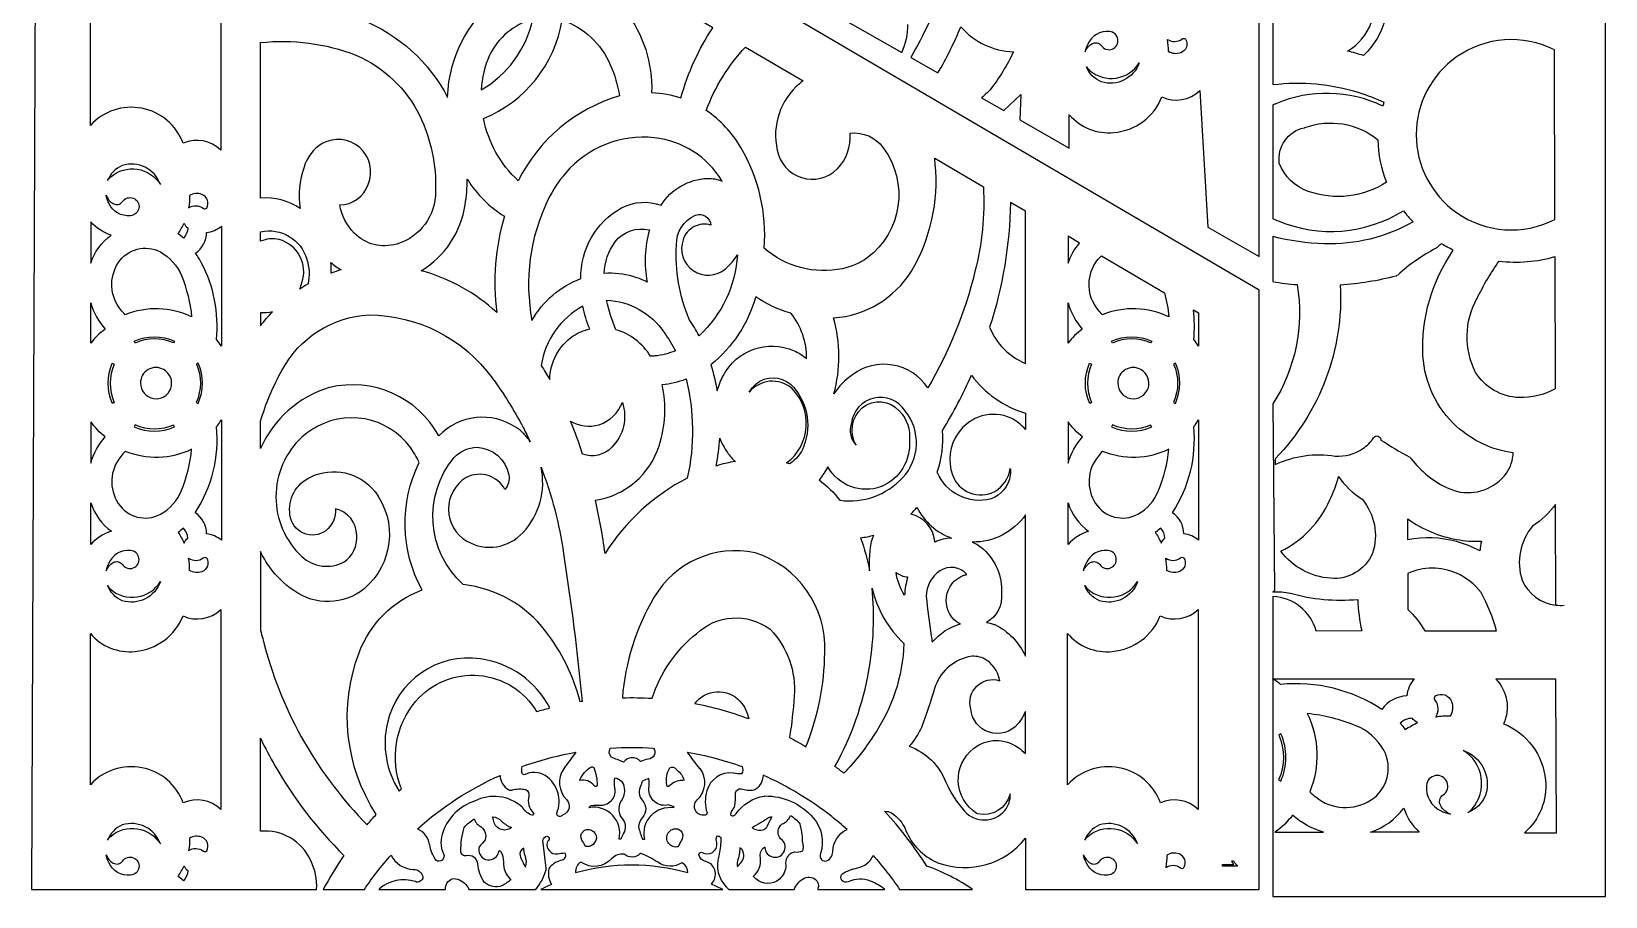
# Model space of a CAD drawing. Header units: millimetres. Extents: x 0 to 3267, y -2436 to 1998.
# Drawn here: x 0 to 939, y 0 to 516 of the extents above; entities that cross this region are included whole.
import ezdxf

# ---------------------------------------------------------------- set-up
doc = ezdxf.new("R2010")
doc.units = ezdxf.units.MM
doc.layers.get('0').update_dxf_attribs({"color": 70})

msp = doc.modelspace()

# ---------------------------------------------------------------- linework, layer by layer
for points in [[(535.01, 521.48, -0.030647), (524.25, 500.75), (540.45, 491.48, 0.036543), (554.13, 519.04, 0.210488), (585.54, 504.18, -0.055108), (571.62, 481.45, -0.022966), (566.53, 476.57), (579.78, 468.99), (589.98, 478.68), (589.26, 463.57), (618.8, 446.68), (618.8, 466.59, 0.245573), (645.47, 455.92, 0.282449), (674.07, 477.16, 0.310382), (696.64, 481), (701.36, 399.47), (731.98, 381.96), (731.98, 1570.68)], [(740.25, 527.04), (740.25, 484.52, -0.106423), (791.38, 479.85), (791.38, 479.85, -0.034433), (806.44, 473.98, 0.007016), (805.73, 471.69, 0.217058), (742.06, 473.15, 0.013178), (740.25, 472.37), (740.25, 404.48, 0.022304), (743.33, 403.22, 0.242094), (818.02, 409.2, 0.031649), (823.83, 402.68, -0.141774), (770.9, 389.59), (770.86, 389.59, -0.056416), (740.25, 393.81), (740.25, 366.96, 0.025176), (754.73, 365.15, -0.184311), (740.25, 293.97), (741.25, 182.46), (740.25, 181.73, -0.072907), (750.63, 181.02, 0.089691), (790.82, 177.3, 0.046887), (793.19, 158.49), (766.06, 158.44, 0.324551), (740.25, 179.07), (740.25, 0), (938.56, 0), (938.56, 840)], [(806.85, 549.76, -0.283946), (794.21, 501.85, 0.018982), (784.76, 504.58, 0.35807), (798.92, 543.32, 0.008805)], [(451.43, 542.38), (518.91, 503.79, 0.116585), (522.56, 520.49)], [(908.91, 173.9, 0.050964), (913.93, 173.87)]]:
    msp.add_lwpolyline(points, format="xyb")
for points in [[(145.33, 77.77, 0.068624), (186.34, 24.59, 0.024543), (173.9, 4.28), (198.5, 4.28, -0.033653), (214.45, 24.73, 0.278786), (227.62, 16.19), (227.71, 16.19, -0.362857), (233.44, 11.55, -0.499623), (228.9, 8.89, 0.020055), (228.75, 8.95, 0.267297), (207.5, 4.53, 0.002571), (207.21, 4.28), (246.94, 4.28, -0.214865), (248.42, 9, -0.159664), (251.81, 10.74, -0.214686), (259.68, 6.34, -0.069936), (260.8, 4.28), (300.65, 4.28, 0.11519), (306.82, 16.01, 0.092326), (306.89, 16.93), (304.99, 33.57, -0.341675), (307.72, 36, -0.530482), (308.19, 33.37, 0.148972), (307.48, 32.08), (307.48, 32.08, 0.511705), (313.53, 25.46, 0.031576), (313.78, 25.51, -0.063604), (317.94, 25.99, -0.451926), (316.48, 21.63, 0.181121), (309.08, 17.48, 0.116279), (308.55, 16.45), (308.55, 16.45, 0.20545), (310.11, 7.2, 0.014205), (303.77, 4.28), (412.25, 4.28, 0.015136), (405.49, 7.37, 0.018471), (406.23, 8.62, 0.532285), (402.17, 20.92, 0.028841), (401.94, 20.97, -0.320481), (397.99, 24.86, -0.601396), (399.97, 26.26, 0.637136), (408.61, 31.91, 0.031323), (408.56, 32.16, -0.134074), (408.56, 36.07, -0.550979), (411.12, 33.94, 0.019506), (411.1, 33.78, -0.037167), (409.87, 24.13, 0.273318), (414.17, 5.86), (414.19, 5.83, 0.006062), (415.77, 4.28), (454.85, 4.28, -0.170292), (460.06, 10.5, 0.015368), (460.17, 10.57, -0.344239), (467.56, 10.09, -0.164359), (469.29, 6.71, -0.056644), (468.8, 4.28), (508.88, 4.28, 0.083179), (500.28, 9.13, 0.206506), (487.04, 8.84), (486.98, 8.81, -0.798726), (483.25, 13.39, -0.104289), (492.58, 17.08), (492.63, 17.09, 0.240644), (501.89, 24.43, -0.03352), (517.61, 4.28), (561.14, 4.28, 0.064272), (533.85, 18.19, 0.043854), (508.67, 50.89, -0.117026), (512.78, 49.95, -0.160758), (521.34, 39.36, 0.010576), (521.37, 39.28, 0.187871), (539.85, 20.43), (539.87, 20.41, 0.02556), (541.03, 19.98, 0.321294), (592.65, 34.76), (592.65, 4.28), (731.98, 4.28), (731.98, 361.96), (3.25, 789.56), (0, 4.28), (170.01, 4.28, 0.128539), (166.52, 21.49, 0.321457), (136.59, 38.96), (136.59, 94.42, 0.018196), (145.26, 77.89)], [(90.37, 561.04, 0.310382), (112.94, 564.88), (112.94, 445.46, 0.306898), (90.46, 449.5, 0.562794), (35.1, 460.2), (35.1, 550.46, 0.245573), (61.77, 539.8, 0.282449)], [(298.86, 559.56, -0.146407), (263.32, 546.54, -0.109788), (256.76, 539.38, -0.00655), (256.72, 539.35), (256.72, 539.35), (256.72, 539.35), (256.72, 539.35, 0), (256.72, 539.35, -0.487429), (225.62, 549.74, -0.067288), (224.03, 556.2, 0.295252), (201.33, 547.33, -0.001979), (201.32, 547.32, 0.226827), (196.8, 523.31, -0.181831), (248.12, 476.82, -0.241542), (282.63, 539.75, -0.09263), (300.56, 547.88, 0.02833)], [(395.24, 498.6, -0.039468), (406.18, 518.35), (336.27, 559.37, 0.075522), (327.18, 547.58, -0.172822), (354.23, 528.3, -0.174511), (369.79, 479.8, -0.072125), (387.25, 476.64, -0.038919), (395.23, 498.57)], [(268.16, 481.38, 0.210174), (298.94, 523.55, 0.21708), (273.19, 502.03, 0.094304)], [(269.53, 464.32, 0.261107), (316.49, 523.2, -0.207834), (345.14, 496.38, 0.001898), (345.15, 496.37, -0.066549), (350.57, 477.76, 0.209368), (290.27, 427.13, -0.157408)], [(628.22, 504.02, -0.169709), (632.44, 508.98, -0.394398), (637.99, 507.74, -0.000225), (637.99, 507.74, 1.59835), (642.81, 516.17, -0.009469), (642.74, 516.17, 0.32586), (629.86, 508.71, -0.016813), (629.8, 508.59, 0.075408)], [(136.59, 416.76), (136.59, 509.61, -0.119625), (193.45, 502.16, -0.177083), (231.6, 465.81, -0.12155), (240.88, 421, 0.013895), (240.88, 420.89, -0.336986), (217.8, 389.39, 0.000126), (217.8, 389.39, -0.276974), (192.49, 395.89, 0.000333), (192.49, 395.89, -0.153205), (183.79, 412.76, 0.323103), (200.75, 424.98, 0.713005), (173.32, 449.35, 0.008801), (173.26, 449.31, 0.186539), (162.5, 435.28, 0.128188), (160.28, 410.56, 0.175022)], [(480.52, 434.25, 0.211321), (488.18, 455.5, -0.275499), (507.84, 446.89), (507.86, 446.86, -0.412638), (498.35, 381.14, -0.103016), (483.61, 374.66, -0.234399), (436.89, 386.95, 0.153399), (423.04, 446.91), (423.03, 446.92, 0.106872), (402.35, 469.12, -0.09881), (425.69, 506.9), (460.07, 486.73, 0.015241), (457.94, 485.09), (457.91, 485.07, 0.280726), (444.7, 445.47, 0.604821), (480.48, 434.22)], [(677.4, 511.54, 0.320271), (686.04, 511.77, 0.004628), (686.07, 511.79, -0.385879), (688.19, 511.64, -0.469381), (685.29, 503.5, 0.001752), (685.28, 503.49, -0.232572), (677.97, 504.22, 0.04732)], [(908.32, 404.04), (908.06, 505.33, 0.27698), (849.77, 501.05, 0.24392), (825.69, 454.62, 0.24392), (849.77, 408.19, 0.278365)], [(629.07, 495.21, 0.072653), (630.92, 493.04, 0.001702), (630.93, 493.03, 0.462228), (660.57, 497.59, -0.40568), (637.81, 486.24, -0.202051)], [(802.88, 451.68, 0.097545), (807.99, 426.25, -0.232435), (761.32, 420.8, 0.003442), (761.29, 420.81, -0.226304), (744.05, 437.6, -0.389825), (758.87, 458.78, 0.033803), (759.17, 458.87, -0.263552)], [(327.58, 368.77, -0.275356), (351.76, 410.99, -0.010016), (351.83, 411.03, -0.206088), (375.45, 412.61, -0.247397), (403.06, 428.56, -0.002894), (403.08, 428.56, -0.103614), (411.79, 426.98, 0.23626), (371.36, 452.83, -0.000644), (371.36, 452.83, 0.248055), (318.55, 431.82, -0.002977), (318.53, 431.8, 0.067444), (307.94, 415.74, -0.000209), (307.94, 415.74, 0.160126), (298.41, 343.73, -0.176752)], [(45.36, 427.28, -0.072653), (47.21, 429.45, -0.001702), (47.22, 429.46, -0.462228), (76.87, 424.9, 0.40568), (54.1, 436.25, 0.202051)], [(524.68, 373.24, 0.159784), (538.86, 437.1, 0.013567), (538.55, 440.68), (567.6, 423.63, -0.0748), (562.59, 372.97), (562.59, 372.95, -0.072228), (534.42, 303.57, 0.431154), (489.48, 311.42, 0.084762), (478.4, 299.94, 0.137766), (478.29, 345.34, 0.241384), (524.66, 373.2)], [(281.95, 405.99, 0.102655), (277.41, 348.54, 0.12118), (232.45, 373.48, 0.223417), (258.59, 412.85, 0.038615), (259.88, 428.09, 0.114134)], [(44.51, 418.47, 0.169709), (48.74, 413.51, 0.394398), (54.28, 414.75, 0.000225), (54.28, 414.75, -1.59835), (59.11, 406.32, 0.009469), (59.03, 406.31, -0.32586), (46.15, 413.78, 0.016813), (46.09, 413.9, -0.075408)], [(93.7, 410.95, -0.320271), (102.34, 410.72, -0.004628), (102.37, 410.7, 0.385879), (104.49, 410.85, 0.469381), (101.59, 418.99, -0.001752), (101.58, 419, 0.232572), (94.26, 418.27, -0.04732)], [(592.65, 408.93), (583.76, 414.15, -0.073763), (571.33, 339.76, 0.20197), (592.65, 318.16)], [(392.14, 344.42, -0.114358), (384.54, 388.81, 0.018523), (384.55, 388.96, -0.301515), (395.89, 406.66, -0.491042), (405.13, 400.67, 0.414767), (388.57, 392, 0.769902), (413.86, 374.66, 0.000616), (413.87, 374.67, 0.075421), (420.98, 383, -0.192165), (398.06, 334.64, 0.033168)], [(35.37, 377.88, -0.157722), (47.54, 394.75, -0.132017), (35.37, 402.55)], [(90.98, 401.94, 0.124616), (93.17, 399.01, -0.18109), (90.69, 392.97, 0.025283), (87.38, 395.48, 0.047702)], [(113.21, 400.06), (113.21, 328.36, 0.0299), (110.34, 332.41, 0.144664), (101.46, 378.05, 0.003754), (101.45, 378.07, 0.033936), (97.8, 383.86, 0.23668), (104.44, 396.3, 0.143941)], [(159.93, 362.53, 0.044175), (161.28, 366.53, 0.433665), (147.66, 392.04, 0.00758), (147.6, 392.06, 0.160641), (136.59, 391.1), (136.59, 396.7, -0.396862), (164.16, 380.32, 0.007585), (164.18, 380.26, -0.131236), (164.89, 365.62, 0.015159)], [(367.16, 366.7, 0.044609), (358.75, 370, 0), (358.75, 370, 0), (358.75, 370, 0), (358.75, 370), (358.75, 370), (358.75, 370), (358.75, 370), (358.75, 370), (358.75, 370), (358.75, 370), (358.75, 370), (358.75, 370), (358.75, 370, 0), (358.75, 370, 0), (358.75, 370, 0), (358.75, 370, 0.089938), (341.4, 371.84, -0.145002), (347.96, 390.67, -0.297381), (368.47, 397.78, 0.116607)], [(53.24, 350.21, -0.327772), (51.77, 378.21, 0.001268), (51.78, 378.22, -0.389955), (76.9, 384.66, -0.169114), (89.4, 370.53, -0.071935), (95.51, 345.93, 0.212255), (55.88, 347.17, -0.025664), (53.26, 350.18, 0.005122)], [(624.98, 389.96), (618.07, 394.02), (618.07, 377.88, -0.104065)], [(849.77, 241.83, 0.302402), (879.49, 252.64, 0.141572), (883.54, 264.75, -0.152973), (849.77, 280.59, -0.193711), (829.68, 322.62), (829.68, 322.66, -0.165977), (847.8, 385.75, -0.024418), (840.57, 389.57, 0.007629), (838.1, 387.29, -0.070618), (837.56, 386.9, 0.066406), (814.67, 370.86, -0.121522), (813.67, 370.32, -0.049445), (780.42, 364.91, -0.208621), (741.65, 261.3), (741.65, 257.81, -0.152633), (777.41, 262.86, 0.171634), (793.81, 267.32), (793.85, 267.34, 0.100397), (800.28, 273.79, -0.754787), (804.62, 272.42, 0.014683), (821.81, 262.14, -0.102602), (822.54, 261.51, 0.12157), (845.07, 243.41)], [(178.52, 378.29, 0.039942), (184.64, 373.93, 0.018115), (178.77, 372.08, 0.032349)], [(635.94, 350.21, -0.327772), (634.48, 378.21), (634.48, 378.22, -0.071014), (638.04, 382.3), (675.57, 360.28, -0.041271), (678.21, 345.93, 0.212255), (638.59, 347.17, -0.025664), (635.97, 350.18)], [(908.58, 302.99, -0.13146), (887.1, 297.72, -0.249123), (861.1, 312.82, -0.248341), (861.89, 356.88, 0.011255), (861.93, 356.98, -0.037678), (875.12, 379.22, 0.099573), (908.37, 381.91)], [(408.85, 301.72, -0.055659), (412.5, 310.83, -0.395396), (454.71, 325.75), (454.71, 325.75), (454.71, 325.75, -0.005739), (454.75, 325.74, -0.065592), (462.17, 321.01, 0.175303), (452.79, 348.11, -0.080081), (431.82, 357.95, -0.157283), (405.08, 317.35, -0.03302)], [(35.37, 354.21, 0.10604), (43.87, 338.58, 0.077084), (35.37, 330.3)], [(143.69, 348.93, -0.074912), (136.59, 348.3), (136.59, 340.62, -0.028355)], [(143.69, 348.93, -0.074912), (136.59, 348.3), (136.59, 340.62, -0.028355)], [(309.03, 308.53, -0.242178), (323.06, 334.52, -0.000922), (323.07, 334.52, -0.095627), (332.87, 338.74, -0.05336), (328.79, 352.31, 0.234656), (303.9, 316.96, -0.011136)], [(369.09, 322.39, 0.188498), (348.5, 338.28, -0.049364), (342.96, 355.84, -0.240981), (377.28, 336.56, 0.00665), (377.31, 336.52, -0.031196), (383.92, 325.75, -0.075687), (371.78, 322.58, 0), (371.78, 322.58, 0), (371.78, 322.58, 0), (371.78, 322.58), (371.78, 322.58), (371.78, 322.58), (371.78, 322.58), (371.78, 322.58), (371.78, 322.58), (371.78, 322.58), (371.78, 322.58), (371.78, 322.58), (371.78, 322.58, 0), (371.78, 322.58, 0), (371.78, 322.58, 0), (371.78, 322.58, -0.016472)], [(618.07, 354.21, 0.10604), (626.57, 338.58, 0.077084), (618.07, 330.3)], [(695.92, 348.34), (695.92, 328.36, 0.0299), (693.05, 332.41, 0.054269), (692.81, 350.16)], [(289.06, 279.85, 0.365466), (242.86, 274.92, 0.338404), (177.69, 303.78, 0.015048), (177.57, 303.75, 0.218951), (136.59, 267.3), (136.59, 283.61, -0.056329), (149.34, 313.96, 0.005753), (149.36, 314, -0.26385), (201.24, 347.07, -0.238453), (274.7, 309.47, 0.001755), (274.71, 309.45, -0.039141), (293.17, 279.89, 0), (293.17, 279.89), (293.17, 279.89), (293.17, 279.89), (293.17, 279.89, 0), (293.17, 279.89, -0.010184), (297.39, 271.37, 0.036377), (293.48, 276.35, 0.011246), (293.41, 276.42, 0.05996)], [(61.91, 330.32), (61.29, 331.4, -0.213387), (85.27, 331.48), (84.64, 330.39, 0.210982)], [(644.62, 330.32), (643.99, 331.4, -0.213387), (667.97, 331.48), (667.34, 330.39, 0.210982)], [(49.38, 294.92), (48.29, 294.29, -0.213387), (48.21, 318.27), (49.3, 317.65, 0.210982)], [(65.03, 306.39, 1.753835), (78.83, 314.43, -0.005242), (78.79, 314.46, 0.584154), (65.03, 306.44, -0.005242)], [(98.27, 294.92), (99.35, 294.29, 0.213387), (99.43, 318.27), (98.34, 317.65, -0.210982)], [(584.12, 285.49, 0.366654), (552.54, 276.48, 0.241339), (549.18, 251.64, 0.461614), (574.35, 241.69, 0.012762), (574.44, 241.75, 0.223189), (583.59, 255.36, -0.08463), (583.56, 251.61, 0.012858), (583.54, 251.51, -0.279866), (572.21, 237.26, -0.371297), (540.05, 253.21, 0.10317), (543.31, 278.2, 0.032074), (560.44, 311.07, 0.159416), (592.65, 288.4), (592.65, 278.81, 0.102967), (584.18, 285.46, 0.009277), (584.12, 285.49, -0.000026), (584.12, 285.49)], [(632.08, 294.92), (631, 294.29, -0.213387), (630.92, 318.27), (632.01, 317.65, 0.210982)], [(647.74, 306.39, 1.753835), (661.53, 314.43, -0.005242), (661.49, 314.46, 0.584154), (647.74, 306.44, -0.005242)], [(680.97, 294.92), (682.06, 294.29, 0.213387), (682.14, 318.27), (681.05, 317.65, -0.210982)], [(390.29, 308.89, -0.11766), (391.05, 249.77, 0.131154), (341.98, 204.81, 0.024524), (336.25, 236.48, 0.285353), (374.2, 268.95, 0.138993), (375.98, 305.51, 0.070323)], [(450.27, 258.73, 0.456281), (453.29, 303.31, 0.021871), (453.16, 303.43, 0.416399), (428.03, 301.05, 0.001997), (428.02, 301.04, 0.001335), (427.95, 300.95, -0.07452), (432.06, 305.88, -0.369526), (452.51, 305.78, -0.300937), (460.52, 268.95, 0.012953), (460.48, 268.85, -0.178163), (452.07, 258.3, 0.006003)], [(321.42, 283.64, 0.204363), (338.36, 281.55, 0.014349), (338.47, 281.59, 0.216598), (352.35, 294.9, -0.285047), (346.01, 268.12, 0.008125), (345.96, 268.08, -0.30338), (328.63, 264.08, 0.02325)], [(520.92, 289.84, 0.703915), (488.87, 282.32, -0.050316), (488.78, 281.92, 0.276206), (491.65, 269.36, -0.355113), (495.28, 291.59, -0.010128), (495.34, 291.65, -0.406656), (517.59, 289.72, -0.218358), (523.51, 272.13, -0.321525), (506.83, 244.66, -0.014478), (506.72, 244.61, -0.366444), (474.75, 256.49, -0.051658), (469.65, 248.72, -0.065365), (481.98, 236.49, 0.245771), (519.42, 249.92, -0.002733), (519.43, 249.94, 0.373522), (521.04, 289.67, 0), (521.04, 289.67, -0.025239), (520.92, 289.84, -0.000023), (520.92, 289.83)], [(35.37, 258.64, -0.10692), (43.96, 274.35, -0.074087), (35.37, 283.3)], [(113.21, 284.46), (113.21, 212.76, 0.143941), (104.44, 216.52, 0.240026), (97.63, 229.07, 0.169709), (110.35, 280.41, 0.029874)], [(142.06, 196.54), (142.06, 196.54), (142.06, 196.54, 0), (142.06, 196.54, 0), (142.06, 196.54, -0.043492), (136.59, 205.82), (136.59, 158.84, 0.006057), (139.18, 149.14, -0.002827), (139.19, 149.11, 0.130029), (200.13, 42.82, -0.00978), (205.55, 49.03, -0.23937), (195.36, 145.53, -0.215291), (232.88, 183.05, -0.245165), (231.25, 259.01, 0.028052), (228.5, 264.09, -0.00719), (228.47, 264.14, 0.407232), (170.43, 280.45, -0.002528), (170.41, 280.44, 0.055063), (161.13, 274.1, 0.43301), (161.15, 202.98, 0), (161.15, 202.98), (161.15, 202.98, 0.000001), (161.15, 202.98, 0.32171), (186.46, 199.65, 0.264015), (193.93, 215.39, -0.017287), (193.93, 215.53, 0.348328), (181.19, 231.47, -0.242161), (175.64, 218.42, -0.016042), (175.54, 218.34, -0.57369), (154.14, 227.7, -0.331667), (166.28, 250.31, -0.352136), (204.81, 241.68, -0.006207), (204.84, 241.64, -0.399108), (198.38, 183.67, -0.005595), (198.34, 183.64, -0.33887), (156.39, 182.61, -0.090047), (142.06, 196.54, 0), (142.06, 196.54, 0), (142.06, 196.54), (142.06, 196.54), (142.06, 196.54), (142.06, 196.54, 0), (142.06, 196.54), (142.06, 196.54), (142.06, 196.54)], [(618.07, 258.64, -0.10692), (626.67, 274.35, -0.074087), (618.07, 283.3)], [(695.92, 284.46), (695.92, 212.76, 0.143941), (687.14, 216.52, 0.240026), (680.34, 229.07, 0.169709), (693.05, 280.41, 0.029874)], [(61.91, 281.43), (61.29, 280.34, 0.213387), (85.27, 280.26), (84.64, 281.35, -0.210982)], [(410.38, 273.55, 0.054965), (414.93, 264.98, 0.067113), (419.7, 259.67, 0.035952), (408.2, 256.91, 0.034452)], [(644.62, 281.43), (643.99, 280.34, 0.213387), (667.97, 280.26), (667.34, 281.35, -0.210982)], [(53.24, 262.61, 0.327772), (51.77, 234.61, -0.001268), (51.78, 234.6, 0.389955), (76.9, 228.16, 0.169114), (89.4, 242.29, 0.071935), (95.51, 266.89, -0.212255), (55.88, 265.65, 0.025664), (53.26, 262.64, -0.005122)], [(303.82, 256.33, -0.057339), (317.25, 204.71, 0.003059), (317.25, 204.69, -0.013458), (328.37, 116.47, 0.001635), (327.09, 116.27, 0.105213), (306.56, 158.4, 0.203502), (257.48, 186.17, -0.404524), (252.04, 262.03, -0.202873), (265.67, 268.11, -0.348922), (284.55, 251.68, 0.009966), (284.56, 251.6, -0.245271), (282.28, 242.93, 0.408407), (259.4, 250.14, 0.018171), (259.27, 250.07, 0.571526), (259.68, 212.11, 0.35701), (293.11, 217.29, 0.246358)], [(635.94, 262.61, 0.327772), (634.48, 234.61, -0.001268), (634.48, 234.6, 0.389955), (659.61, 228.16, 0.169114), (672.1, 242.29, 0.071935), (678.21, 266.89, -0.212255), (638.59, 265.65, 0.025664), (635.97, 262.64, -0.005122)], [(779.35, 250.65, 0.096814), (793.45, 237.07, -0.260405), (799.65, 204.9, -0.327803), (774.58, 189.9, 0.00496), (774.54, 189.9, -0.21631), (744.96, 206.08, 0.175088), (774.19, 236.66, 0.049621)], [(35.37, 234.95, 0.158442), (47.64, 218, 0.130583), (35.37, 210.16)], [(618.07, 234.95, 0.158442), (630.35, 218, 0.130583), (618.07, 210.16)], [(548.55, 213.92, 0.09443), (538.75, 211.56, 0.004778), (538.69, 211.97, 0.317502), (524.31, 228.29, 0.023686), (528.01, 232.17, 0.188156)], [(592.65, 143.41), (592.65, 227.71, -0.250125), (560.92, 211.58, -0.074724), (567.65, 207.25, -0.003195), (567.67, 207.23, -0.228289), (578.33, 181.15, -0.304584), (569.36, 163.61, -0.035311), (574.07, 162.44, -0.034636), (574.33, 162.34, -0.176703)], [(864.59, 212.02, 0.032863), (863.64, 206.25, 0.058576), (849.77, 211.82, 0.115303), (820.67, 212.85), (820.67, 225.32, 0.111597), (849.77, 213.09, 0.052019)], [(908.91, 173.9), (908.75, 234.05, -0.093389), (895.06, 221.04, 0.260405), (888.85, 188.87, 0.27229)], [(90.98, 210.88, -0.124616), (93.17, 213.81, 0.18109), (90.69, 219.85, -0.025283), (87.38, 217.34, -0.047702)], [(673.69, 210.88, -0.124616), (675.87, 213.81, 0.18109), (673.39, 219.85, -0.025283), (670.08, 217.34, -0.047702)], [(44.51, 194.35, -0.169709), (48.74, 199.31, -0.394398), (54.28, 198.07, -0.000225), (54.28, 198.07, 1.59835), (59.11, 206.5, -0.009469), (59.03, 206.51, 0.32586), (46.15, 199.04, -0.016813), (46.09, 198.92, 0.075408)], [(499.77, 194.38, -0.044168), (500.11, 205.66, -0.094778), (502.18, 215.5, -0.037383), (494.37, 213.87, -0.043204)], [(627.22, 194.35, -0.169709), (631.44, 199.31, -0.394398), (636.99, 198.07, -0.000225), (636.99, 198.07, 1.59835), (641.81, 206.5, -0.009469), (641.74, 206.51, 0.32586), (628.86, 199.04, -0.016813), (628.8, 198.92, 0.075408)], [(93.7, 201.87, 0.320271), (102.34, 202.1, 0.004628), (102.37, 202.12, -0.385879), (104.49, 201.97, -0.469381), (101.59, 193.83, 0.001752), (101.58, 193.82, -0.232572), (94.26, 194.55, 0.04732)], [(352.32, 118.61, -0.022528), (370.05, 118.31, -0.145186), (396.47, 156.84, -0.361754), (440.21, 159.7, -0.043303), (440.57, 159.4, -0.001006), (440.58, 159.39, -0.216881), (454.72, 119.52, -0.028112), (451.94, 94.99, -0.010715), (461.7, 89.43, 0.096594), (473.01, 145.68, -0.009559), (473.01, 145.76, 0.339337), (431.43, 205.2, 0.323493), (371.18, 178.53), (371.18, 178.53, 0.1123)], [(676.4, 201.87, 0.320271), (685.04, 202.1, 0.004628), (685.07, 202.12, -0.385879), (687.19, 201.97, -0.469381), (684.29, 193.83, 0.001752), (684.28, 193.82, -0.232572), (676.97, 194.55, 0.04732)], [(45.36, 185.54, 0.072653), (47.21, 183.37, 0.001702), (47.22, 183.36, 0.462228), (76.87, 187.92, -0.40568), (54.1, 176.57, -0.202051)], [(522.39, 190.73, 0.037875), (520.52, 179.92, -0.103699), (515.56, 193.42, 0.144949)], [(553.93, 162.78, -0.028758), (552.1, 163.67, -0.029852), (551.9, 163.8, -0.59948), (555.9, 191.69, -0.009519), (555.97, 191.71, -0.033899), (557.75, 192.15, 0.378689), (541.71, 194.38, 0.247311), (533.53, 179.15, 0.015491), (536.54, 155.66, -0.002313), (536.55, 155.64, -0.011411), (537.04, 151.77, -0.149619)], [(628.07, 185.54, 0.072653), (629.92, 183.37, 0.001702), (629.93, 183.36, 0.462228), (659.57, 187.92, -0.40568), (636.81, 176.57, -0.202051)], [(873.59, 158.64, 0.060709), (864.33, 181.4, 0.129921), (849.77, 192.91, 0.209092), (820.67, 192.86), (820.67, 171.35, -0.074521), (830.75, 158.56)], [(501.21, 184.09, 0.152252), (520.22, 151.1, -0.141853), (501.95, 95.71, 0.004171), (501.93, 95.68, -0.042142), (484.45, 73.53, 0.008544), (479.11, 77.67, 0.084341), (499.32, 135.04, 0.068697)], [(90.37, 167.5, 0.310382), (112.94, 171.33), (112.94, 51.91, 0.306898), (90.46, 55.95, 0.562794), (35.1, 66.65), (35.1, 156.92, 0.245573), (61.77, 146.25, 0.282449)], [(673.07, 167.5, 0.310382), (695.64, 171.33), (695.64, 51.91, 0.306898), (673.16, 55.95, 0.562794), (617.8, 66.65), (617.8, 156.92, 0.245573), (644.47, 146.25, 0.282449)], [(220.62, 64.21, -0.277251), (229.18, 116.5, -0.000964), (229.19, 116.51, -0.513302), (301.22, 110.39, -0.010593), (309.09, 112.57, 0.240788), (267.68, 141.91, 0.389063), (212.21, 103.65, -0.00105), (212.21, 103.64, 0.20241), (219.21, 62.92, -0.00298)], [(592.65, 110.34, -0.05865), (588.22, 103.05, -0.0079), (588.18, 103, -0.673023), (560.13, 111.95, -0.603155), (577.32, 128.8, 0.25198), (567.49, 142.18, 0.161292), (558.57, 143.04, 0.26062), (538.43, 124.23, -0.025127), (530.84, 101.41, -0.009055), (530.81, 101.35, -0.079499), (523.38, 89.67, -0.217987), (545.21, 68.26, 0.077893), (556.34, 50.87, 0.447587), (580.31, 51.32, 0.195062), (583.55, 61.25, -0.411871), (564.18, 49.43, -0.010021), (564.1, 49.45, -0.063466), (563.47, 49.72, -0.012201), (563.38, 49.77, -0.515054), (561.7, 88.3, -0.340802), (588.37, 88.88, -0.04538), (592.65, 85.27)], [(427.7, 105.98, 0.041138), (395.57, 115.06, -0.476377), (422.41, 116.63, 0.000363), (422.42, 116.63, -0.141192)], [(740.07, 130.01), (824.46, 130.01, 0.143941), (820.03, 119.68, 0.240026), (805.26, 111.67, 0.169709), (744.84, 126.63, 0.029874)], [(909.26, 38.07), (909.02, 129.68), (873.22, 129.68, -0.310382), (877.73, 103.12, -0.282449), (902.73, 69.46, -0.245573), (890.18, 38.07)], [(837.28, 107.04, 0.320271), (837, 117.21, 0.004628), (836.98, 117.24, -0.385879), (837.16, 119.74, -0.469381), (846.74, 116.33, 0.001752), (846.74, 116.31, -0.232572), (845.89, 107.7, 0.04732)], [(765.79, 59.42, 0.327772), (798.75, 57.7, -0.001268), (798.76, 57.7, 0.389955), (806.34, 87.27, 0.169114), (789.71, 101.97, 0.071935), (760.75, 109.17, -0.212255), (762.21, 62.53, 0.025664), (765.75, 59.45, -0.005122)], [(826.67, 103.84, -0.124616), (823.22, 106.41, 0.18109), (816.11, 103.49, -0.025283), (819.07, 99.6, -0.047702)], [(743.64, 69.63), (744.92, 68.89, 0.213387), (745.01, 97.12), (743.73, 96.37, -0.210982)], [(324.6, 86.13, 0.003179), (317.38, 76.36, 0.009137), (317.34, 76.3, 0.359751), (319.15, 57.71, -0.542986), (317.08, 48.78, 0.0003), (317.08, 48.78, 0.10273), (316.2, 48.24, 0.000106), (316.2, 48.24, -0.689472), (313.19, 49.68, 0.35696), (306.33, 72.2, 0.018009), (306.21, 72.28, 0.246591), (293.77, 72.7, -0.38702), (292.49, 73.83, 0.015212), (292.47, 73.96, -0.100297), (292.58, 77.62, -0.04275)], [(357.64, 82.83, 0.172528), (352.92, 80.27, 0.009127), (345.83, 83.07, -0.344233), (345.15, 88.58, -0.032984), (370.98, 88.6, -0.572349), (367.72, 81.99, 0.025573), (367.52, 81.97, 0.069297), (363.21, 80.57, 0.230036), (357.85, 82.85, 0.026269)], [(423.73, 77.51, -0.232352), (423.45, 73.27, -0.09406), (418.71, 73.65, 0.036046), (418.42, 73.7, 0.375254), (402.69, 63.04, 0.149509), (402.82, 49.91, -0.138981), (402.52, 48.89, -0.813541), (396.85, 57.64, 0.394034), (398.62, 76.45, 0.010569), (398.57, 76.51, -0.020942), (391.11, 86.18, -0.043067)], [(856.49, 50.15, 0.072653), (859.05, 52.33, 0.001702), (859.06, 52.34, 0.462228), (853.69, 87.23, -0.40568), (867.05, 60.44, -0.202051)], [(335.33, 77.04, -0.091014), (337.3, 66.41, -0.736239), (335.67, 66.02, 0.033484), (335.51, 66.24, 0.283231), (326.94, 69.35, -0.228325), (326.97, 69.64, 0.026334), (327.07, 69.82, -0.139464), (333.53, 77.24, -0.190067)], [(380.57, 76.91, -0.393266), (384.44, 75.93, 0.089992), (384.93, 75.41, -0.16382), (389.1, 69.44, -0.109294), (387.46, 69.29, 0.072994), (386.88, 69.28, 0.157714), (379.79, 65.63, -0.41618), (378.76, 66.54, 0.019237), (378.75, 66.69, -0.157137)], [(230.08, 40.34, -0.077712), (279.45, 72.3, 0.272916), (284.58, 63.72, 0.200398), (286.52, 63.52, -0.126073), (294.81, 63.86, -0.31414), (296.5, 59.85, 0.256102), (299.22, 49.94, -0.682133), (298.55, 48.5, -0.173835), (292.98, 52.88, 0.071782), (292.51, 53.43, 0.30924), (264.23, 56.97, 0.23097), (245.38, 38.72, 0.206899), (245.67, 25.48, 0.007632), (245.7, 25.42, -0.798796), (241.12, 21.7, -0.104602), (237.43, 31.02, 0.007178), (237.42, 31.08, 0.240733)], [(350.37, 34.29, 0.544442), (332.35, 53.02, -0.056388), (333.74, 54.34, -0.047134), (339.49, 54.51, 0.024752), (339.69, 54.5, 0.461272), (347.93, 64.86, 0.00203), (347.93, 64.88, -0.10036), (347.93, 70.85, -0.351869), (353.43, 64.76, 0.026933), (353.45, 64.54, -0.207409), (351.61, 57.13, 0.028018), (351.48, 56.94, 0.342422), (352.82, 45.7, -0.297973), (353.02, 37.84, 0.005212), (353, 37.8, 0.058241), (351.44, 34.28, 0.018991)], [(364.63, 69.14, 0.171937), (363.65, 67.15, -0.102818), (363.39, 66.37, 0.32266), (364.3, 57.33, -0.381534), (364.38, 47.18, -0.003614), (364.36, 47.15, 0.170497), (361.99, 41.51, 0.030056), (364.28, 34.25, -0.025214), (365.7, 34.29, -0.531523), (383.15, 53.11, 0.122421), (380.07, 54.67, -0.500939), (368.09, 64.49, -0.019855), (368.1, 64.65, 0.063046), (368.09, 70.41, 0.041175)], [(477.13, 47.73), (477.13, 47.73, 0), (477.13, 47.73), (477.13, 47.73), (477.13, 47.73), (477.13, 47.73, 0), (477.13, 47.73, 0.061796), (436.24, 72.45, -0.236564), (431.75, 63.89, -0.122735), (430.62, 63.44, -0.112279), (423.11, 64.1, 0.375043), (419.6, 61.6, -0.0427), (419.26, 54.04, -0.145994), (418.67, 52.73, 0.115455), (416.72, 48.97, 0.592127), (419.86, 49.24, -0.056618), (420.09, 49.63, -0.190135), (436.92, 59.98, -0.039745), (437.23, 60.01, -0.223725), (466.08, 47.01, -0.267314), (470.51, 25.76, -0.016671), (470.46, 25.63, 0.490804), (473.12, 21.07, 0.361951), (477.75, 26.8, -0.01127), (477.75, 26.89, -0.278997), (486.28, 40.06, 0.015436), (477.13, 47.73, 0), (477.13, 47.73), (477.13, 47.73)], [(846.12, 49.15, -0.169709), (840.28, 54.12, -0.394398), (841.75, 60.65, -0.000225), (841.75, 60.65, 1.59835), (831.83, 66.33, -0.009469), (831.82, 66.24, 0.32586), (840.6, 51.08, -0.016813), (840.74, 51.01, 0.075408)], [(274.98, 47.53, -0.212604), (280.39, 44.87, 0.03878), (280.6, 44.65, 0.080057), (286.16, 41.17, -0.594869), (275.46, 45.63, 0.011307), (275.45, 45.72, 0.054074)], [(441.45, 47.52, 0.033774), (438.06, 40.75, -0.390936), (429.65, 41.27, 0.034804), (439.48, 47.27, -0.044317)], [(446.03, 10.42, -0.393393), (431.85, 10.65, 0.001599), (431.84, 10.65, 0.007866), (430.31, 12.06, 0.26526), (434.67, 23.09, 0.020096), (434.65, 23.24, -0.304806), (437.05, 29.45, -0.251529), (437.33, 29.37, 1.654558), (446.71, 34.51, -0.434793), (447.61, 43.35, 0.251678), (452.51, 48.34, -0.11866), (458.06, 43.37, -0.088629), (459.51, 33.24, 0.093996), (459.65, 32.31, -0.17166), (459.65, 27.02, -0.132227), (455.15, 26.4, 0.103111), (454.33, 26.33, 0.392899), (449.83, 18.76, -0.214661), (446.04, 10.44, 0.003173)], [(770.46, 38.39, -0.10692), (751.97, 48.5, -0.074087), (741.44, 38.39)], [(798.34, 38.39, 0.158442), (818.29, 52.83, 0.130583), (827.51, 38.39)], [(45.36, 33.73, -0.072653), (47.21, 35.91, -0.001702), (47.22, 35.92, -0.462228), (76.87, 31.36, 0.40568), (54.1, 42.7, 0.202051)], [(270.18, 8.31, -0.145714), (266.14, 19.64, 0.021127), (266.13, 19.81, 0.454168), (259.34, 24.25, -0.479112), (256.01, 27.06, 0.006961), (256.01, 27.11, -0.072829), (258, 41.3, -0.090045), (263.96, 46.29, 0.196939), (268.21, 41.51, -0.290106), (270.6, 33.93, 0.035216), (267.22, 29.77, 0.119668), (266.79, 28.67, 0.998714), (278.67, 27.02, -0.50893), (279.87, 26.84, 0.009828), (279.91, 26.77, -0.140201), (281.36, 20.79, 0.001837), (281.36, 20.77, 0.220422), (285.89, 10.07, -0.038692), (280.53, 6.34, -0.257389)], [(328.98, 32.41, -0.311212), (328.02, 37.6), (329.58, 39.46, -0.695404), (336.59, 33.39), (334.89, 31.03, -0.219472), (330.34, 29.87, 0.015795), (329.34, 31.92, 0.075798)], [(385.65, 29.75, -1.285934), (385.46, 40.31, -0.464388), (387.59, 33.5, 0.005292), (387.57, 33.47, 0.034184)], [(628.07, 33.73, -0.072653), (629.92, 35.91, -0.001702), (629.93, 35.92, -0.462228), (659.57, 31.36, 0.40568), (636.81, 42.7, 0.202051)], [(93.7, 27.41, -0.320271), (102.34, 27.18, -0.004628), (102.37, 27.15, 0.385879), (104.49, 27.3, 0.469381), (101.59, 35.45, -0.001752), (101.58, 35.45, 0.232572), (94.26, 34.72, -0.04732)], [(294.65, 17.62, 0.17247), (294.28, 24.61, -0.022465), (294.22, 24.78, -0.063495), (293.48, 28.88, 0.342331), (291.32, 24.37, 0.070739)], [(422.43, 29.02, -0.058626), (420.95, 21.11, 0.121148), (420.98, 17.7, -0.062979), (422.98, 20.02, 0.321879), (423.78, 27.99, 0.117752)], [(44.51, 24.92, 0.169709), (48.74, 19.96, 0.394398), (54.28, 21.2, 0.000225), (54.28, 21.21, -1.59835), (59.11, 12.78, 0.009469), (59.03, 12.77, -0.32586), (46.15, 20.23, 0.016813), (46.09, 20.35, -0.075408)], [(362.89, 25.61, -0.400267), (353.48, 25.32, 0.226112), (345.99, 22.62, -0.388924), (327.64, 20.6, 0.30342), (324.46, 14.25, -0.138857), (391.37, 14.32, 0.266316), (388.27, 19.91, -0.021014), (388.13, 20, -0.007937), (387.86, 20.21, -0.308535), (373.42, 20.44, 0.061521), (363.69, 25.55, -0.006952), (363.64, 25.57, 0.167123)], [(627.22, 24.92, 0.169709), (631.44, 19.96, 0.394398), (636.99, 21.2, 0.000225), (636.99, 21.21, -1.59835), (641.81, 12.78, 0.009469), (641.74, 12.77, -0.32586), (628.86, 20.23, 0.016813), (628.8, 20.35, -0.075408)], [(676.4, 17.41, -0.320271), (685.04, 17.18, -0.004628), (685.07, 17.15, 0.385879), (687.19, 17.3, 0.469381), (684.29, 25.45, -0.001752), (684.28, 25.45, 0.232572), (676.97, 24.72, -0.04732)], [(710.25, 18.09), (710.25, 19.15), (716.97, 19.15, -0.056628), (716.24, 20.15, -0.043758), (715.7, 21.26), (716.72, 21.26, 0.072762), (717.72, 19.71, 0.03479), (718.26, 19.19, 0.06006), (718.87, 18.77), (718.87, 18.09)], [(90.98, 18.39, 0.124616), (93.17, 15.47, -0.18109), (90.69, 9.43, 0.025283), (87.38, 11.93, 0.047702)]]:
    msp.add_lwpolyline(points, format="xyb", close=True)

doc.saveas('drawing.dxf')
